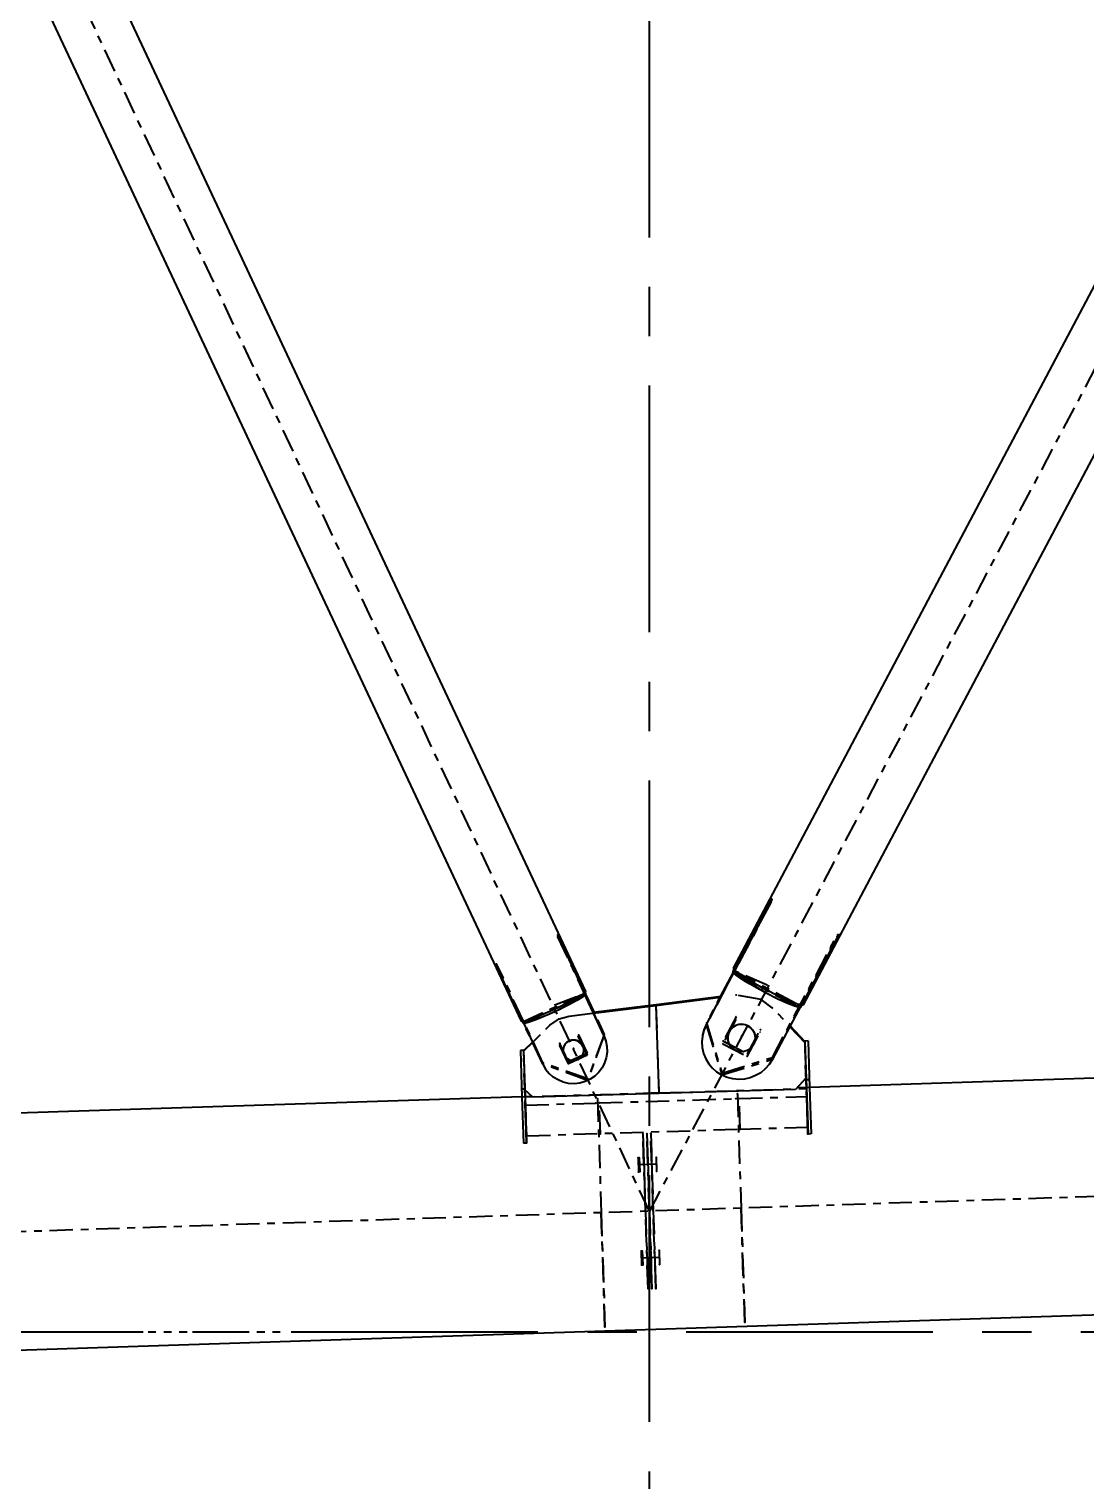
# Model space of a CAD drawing. Header units: millimetres. Extents: x 2368 to 8313, y 7493 to 11698.
# Drawn here: x 5956.8 to 6092.7, y 11052.3 to 11239.1 of the extents above; entities that cross this region are included whole.
import ezdxf

# ---------------------------------------------------------------- set-up
doc = ezdxf.new("R2010")
doc.units = ezdxf.units.MM
for name, pattern in [('CENTER', [50.8, 31.75, -6.35, 6.35, -6.35]), ('XKITLINE00', [0]), ('XKITLINE01', [4, 1, -1, 1, -1]), ('XKITLINE03', [6, 3, -1, 1, -1])]:
    doc.linetypes.add(name, pattern=pattern)
doc.styles.add('ROMANS', font='romans.shx')
doc.dimstyles.new('MD300', dxfattribs={"dimtxt": 2.5, "dimasz": 2.5, "dimexe": 1, "dimexo": 1, "dimgap": 0.5, "dimtad": 1, "dimdec": 1, "dimlfac": 50, "dimrnd": 0.5, "dimdsep": 46, "dimtxsty": 'ROMANS', "dimcen": 1, "dimclrd": 146, "dimclre": 146, "dimclrt": 30, "dimadec": 1, "dimazin": 2, "dimtfac": 1, "dimtdec": 1, "dimtmove": 0, "dimatfit": 1, "dimfxl": 1, "dimtolj": 1, "dimtzin": 0, "dimlwd": -1, "dimlwe": -1, "dimarcsym": 0})

# ---------------------------------------------------------------- blocks, each defined once
blk = doc.blocks.new('*D29')
at = {"color": 146, "transparency": 16777216}
for p, q in [((6169.05, 11249.2), (6169.05, 10991.04)), ((5216.59, 11053.98), (5216.59, 10991.04)), ((5219.09, 10992.04), (6166.55, 10992.04))]:
    blk.add_line(p, q, dxfattribs=at)
for points in [[(5219.09, 10992.45), (5219.09, 10991.62), (5216.59, 10992.04)], [(6166.55, 10992.45), (6166.55, 10991.62), (6169.05, 10992.04)]]:
    blk.add_solid(points, dxfattribs=at)
at = {"layer": 'Defpoints', "color": 0, "transparency": 16777216}
for p in [(6169.05, 11250.2), (5216.59, 11054.98), (6169.05, 10992.04)]:
    blk.add_point(p, dxfattribs=at)
at = {"color": 30, "transparency": 16777216, "insert": (5692.82, 10993.79), "char_height": 2.5, "attachment_point": 5, "style": 'ROMANS'}
blk.add_mtext('\\A1;47623', dxfattribs=at)
blk = doc.blocks.new('*D37')
at = {"color": 146, "transparency": 16777216}
for p, q in [((6544.58, 11276.27), (6544.58, 10979.26)), ((5216.59, 11053.98), (5216.59, 10979.26)), ((5219.09, 10980.26), (6542.08, 10980.26))]:
    blk.add_line(p, q, dxfattribs=at)
for points in [[(5219.09, 10980.68), (5219.09, 10979.85), (5216.59, 10980.26)], [(6542.08, 10980.68), (6542.08, 10979.85), (6544.58, 10980.26)]]:
    blk.add_solid(points, dxfattribs=at)
at = {"layer": 'Defpoints', "color": 0, "transparency": 16777216}
for p in [(6544.58, 11277.27), (5216.59, 11054.98), (6544.58, 10980.26)]:
    blk.add_point(p, dxfattribs=at)
at = {"color": 30, "transparency": 16777216, "insert": (5880.59, 10982.01), "char_height": 2.5, "attachment_point": 5, "style": 'ROMANS'}
blk.add_mtext('\\A1;66400', dxfattribs=at)
blk = doc.blocks.new('*D38')
at = {"color": 146, "transparency": 16777216}
for p, q in [((3888.58, 11276.27), (3888.58, 10968.16)), ((6544.59, 11276.27), (6544.59, 10968.16)), ((6542.09, 10969.16), (3891.08, 10969.16))]:
    blk.add_line(p, q, dxfattribs=at)
for points in [[(3891.08, 10969.58), (3891.08, 10968.75), (3888.58, 10969.16)], [(6542.09, 10969.58), (6542.09, 10968.75), (6544.59, 10969.16)]]:
    blk.add_solid(points, dxfattribs=at)
at = {"layer": 'Defpoints', "color": 0, "transparency": 16777216}
for p in [(3888.58, 11277.27), (6544.59, 11277.27), (3888.58, 10969.16)]:
    blk.add_point(p, dxfattribs=at)
at = {"color": 30, "transparency": 16777216, "insert": (5216.59, 10970.91), "char_height": 2.5, "attachment_point": 5, "style": 'ROMANS'}
blk.add_mtext('\\A1;132800', dxfattribs=at)

msp = doc.modelspace()

# ---------------------------------------------------------------- linework, layer by layer
at = {"color": 6, "linetype": 'CENTER'}
for p, q in [((6036.5882, 10907.5139), (6036.5882, 11495.735)), ((3247.3048, 11071.5205), (7181.1218, 11071.5205))]:
    msp.add_line(p, q, dxfattribs=at)
at = {"color": 8, "linetype": 'XKITLINE03'}
for p, q in [((6036.5882, 11087.0404), (5872.5882, 11436.8368)), ((6036.5882, 11087.0404), (5872.5882, 11436.8368)), ((6200.5882, 11397.261), (6036.5882, 11087.0404)), ((6200.5881, 11397.261), (6036.5882, 11087.0404)), ((6052.2592, 11126.8527), (6043.8881, 11111.0182)), ((6052.2591, 11126.8527), (6043.8881, 11111.0182)), ((6052.2884, 11127.0953), (6043.9174, 11111.2607)), ((6052.2884, 11127.0953), (6043.9174, 11111.2607)), ((6024.7962, 11122.5117), (6030.7658, 11109.7793)), ((6024.7962, 11122.5117), (6030.7658, 11109.7793)), ((6052.3856, 11106.5666), (6060.757, 11122.4013)), ((6052.3857, 11106.5666), (6060.757, 11122.4013)), ((6052.4149, 11106.8092), (6060.7863, 11122.6439)), ((6052.4149, 11106.8092), (6060.7862, 11122.6439)), ((6024.7746, 11122.3325), (6030.7442, 11109.6)), ((6024.7746, 11122.3325), (6030.7441, 11109.6)), ((6022.8788, 11105.961), (6016.9092, 11118.6935)), ((6022.8788, 11105.961), (6016.9093, 11118.6935)), ((6022.9004, 11106.1403), (6016.9309, 11118.8728)), ((6022.9004, 11106.1403), (6016.9309, 11118.8728)), ((6047.3781, 11117.9435), (6047.3132, 11117.8901)), ((6047.3132, 11117.8901), (6047.3583, 11117.779)), ((6047.3782, 11117.9435), (6047.3133, 11117.8901)), ((6047.3133, 11117.8901), (6047.3583, 11117.779)), ((6047.3583, 11117.779), (6055.994, 11113.2553)), ((6047.3583, 11117.779), (6055.9941, 11113.2553)), ((6051.6232, 11115.0785), (6047.5063, 11117.6185)), ((6047.5063, 11117.6185), (6055.8272, 11113.2598)), ((6051.6233, 11115.0785), (6047.5063, 11117.6185)), ((6047.5063, 11117.6185), (6055.8272, 11113.2598)), ((6051.7489, 11116.1204), (6047.545, 11117.9391)), ((6047.545, 11117.9391), (6055.8659, 11113.5804)), ((6051.749, 11116.1204), (6047.545, 11117.9391)), ((6047.545, 11117.9391), (6055.8659, 11113.5804)), ((6028.3487, 11115.0206), (6020.3895, 11111.3382)), ((6028.3487, 11115.0206), (6020.3895, 11111.3382)), ((6028.2596, 11115.0331), (6020.4923, 11111.4396)), ((6028.2596, 11115.0331), (6020.4924, 11111.4396)), ((6024.4181, 11113.5854), (6028.2596, 11115.0331)), ((6024.4181, 11113.5854), (6028.2596, 11115.0331)), ((6028.3338, 11114.8982), (6028.376, 11114.9754)), ((6028.3338, 11114.8982), (6028.376, 11114.9754)), ((6028.376, 11114.9754), (6028.3487, 11115.0206)), ((6028.376, 11114.9754), (6028.3487, 11115.0206)), ((6020.3749, 11111.216), (6028.3338, 11114.8982)), ((6020.3749, 11111.216), (6028.3338, 11114.8982)), ((6028.2311, 11114.7969), (6020.4638, 11111.2033)), ((6028.2311, 11114.7969), (6020.4639, 11111.2033)), ((6024.3054, 11112.6511), (6028.2311, 11114.7969)), ((6024.3054, 11112.6511), (6028.2311, 11114.7969)), ((6026.2791, 11112.1433), (6037.4316, 11113.5306)), ((6026.2791, 11112.1433), (6037.4316, 11113.5306)), ((6037.4316, 11113.5306), (6037.7998, 11102.2417)), ((6037.4316, 11113.5306), (6037.7998, 11102.2417)), ((6050.9824, 11114.2683), (6047.7548, 11114.8481)), ((6050.9824, 11114.2683), (6047.7548, 11114.8481)), ((6052.4001, 11113.199), (6050.9824, 11114.2683)), ((6052.4, 11113.199), (6050.9824, 11114.2683)), ((6056.5934, 11108.7925), (6052.4, 11113.199)), ((6056.5934, 11108.7925), (6052.4001, 11113.199)), ((6055.994, 11113.2553), (6056.0589, 11113.3088)), ((6055.9941, 11113.2553), (6056.0589, 11113.3088)), ((6056.0589, 11113.3088), (6056.0139, 11113.4198)), ((6056.0589, 11113.3088), (6056.0139, 11113.4198)), ((6020.3475, 11111.261), (6020.3749, 11111.216)), ((6020.3475, 11111.261), (6020.3749, 11111.216)), ((6023.7949, 11110.9534), (6024.9914, 11111.7752)), ((6023.7949, 11110.9534), (6024.9914, 11111.7752)), ((6024.9914, 11111.7752), (6026.2791, 11112.1433)), ((6024.9914, 11111.7752), (6026.2791, 11112.1433)), ((6043.9174, 11111.2607), (6045.934, 11104.8124)), ((6043.9174, 11111.2607), (6045.934, 11104.8124)), ((6047.6902, 11111.6967), (6046.0439, 11108.5826)), ((6047.6902, 11111.6967), (6046.0439, 11108.5826)), ((6047.7304, 11112.0299), (6046.0841, 11108.9158)), ((6047.7304, 11112.0299), (6046.0841, 11108.9158)), ((6047.7324, 11112.0468), (6046.0861, 11108.9327)), ((6047.7325, 11112.0468), (6046.0862, 11108.9327)), ((6020.4154, 11107.6717), (6023.7949, 11110.9534)), ((6020.4154, 11107.6717), (6023.7949, 11110.9534)), ((6027.4433, 11109.4725), (6028.5594, 11107.0919)), ((6027.4433, 11109.4725), (6028.5594, 11107.0919)), ((6027.4453, 11109.4894), (6028.5615, 11107.1088)), ((6027.4453, 11109.4894), (6028.5614, 11107.1088)), ((6027.4753, 11109.7383), (6028.5914, 11107.3577)), ((6027.4754, 11109.7383), (6028.5915, 11107.3577)), ((6030.7442, 11109.6), (6028.6463, 11103.867)), ((6030.7441, 11109.6), (6028.6463, 11103.867)), ((6030.7658, 11109.7793), (6028.6679, 11104.0463)), ((6030.7658, 11109.7793), (6028.6679, 11104.0463)), ((6043.8881, 11111.0182), (6045.9048, 11104.5699)), ((6043.8881, 11111.0182), (6045.9047, 11104.5699)), ((6048.4348, 11109.3273), (6048.473, 11109.6437)), ((6048.4349, 11109.3273), (6048.473, 11109.6437)), ((6049.1774, 11106.9411), (6050.8238, 11110.0552)), ((6049.1775, 11106.9411), (6050.8238, 11110.0552)), ((6049.2177, 11107.2744), (6050.864, 11110.3885)), ((6049.2177, 11107.2744), (6050.864, 11110.3885)), ((6049.2197, 11107.2912), (6050.866, 11110.4054)), ((6049.2197, 11107.2912), (6050.866, 11110.4054)), ((6020.5959, 11101.7388), (6020.4029, 11107.6438)), ((6020.5959, 11101.7388), (6020.4029, 11107.6438)), ((6020.6103, 11101.708), (6020.4154, 11107.6717)), ((6020.6103, 11101.708), (6020.4154, 11107.6717)), ((6026.1672, 11105.9852), (6025.051, 11108.3657)), ((6026.1672, 11105.9852), (6025.0511, 11108.3657)), ((6026.1692, 11106.002), (6025.0531, 11108.3826)), ((6026.1692, 11106.002), (6025.0531, 11108.3826)), ((6026.1993, 11106.2509), (6025.0831, 11108.6315)), ((6026.1992, 11106.2509), (6025.0831, 11108.6315)), ((6026.8363, 11107.9862), (6026.8083, 11107.7542)), ((6026.8363, 11107.9862), (6026.8083, 11107.7542)), ((6046.0439, 11108.5826), (6049.1774, 11106.9411)), ((6046.0439, 11108.5826), (6049.1775, 11106.9411)), ((6046.0841, 11108.9158), (6049.2177, 11107.2744)), ((6046.0841, 11108.9158), (6049.2177, 11107.2744)), ((6046.0861, 11108.9327), (6049.2197, 11107.2912)), ((6046.0862, 11108.9327), (6049.2197, 11107.2912)), ((6056.7883, 11102.8288), (6056.5934, 11108.7925)), ((6056.7883, 11102.8288), (6056.5934, 11108.7925)), ((6056.7965, 11102.9219), (6056.6036, 11108.8269)), ((6056.7966, 11102.9219), (6056.6036, 11108.8269)), ((6028.6463, 11103.867), (6022.8788, 11105.961)), ((6028.6463, 11103.867), (6022.8788, 11105.961)), ((6028.6679, 11104.0463), (6022.9004, 11106.1403)), ((6028.6679, 11104.0463), (6022.9004, 11106.1403)), ((6028.5594, 11107.0919), (6026.1672, 11105.9852)), ((6028.5594, 11107.0919), (6026.1672, 11105.9852)), ((6028.5615, 11107.1088), (6026.1692, 11106.002)), ((6028.5614, 11107.1088), (6026.1692, 11106.002)), ((6028.5914, 11107.3577), (6026.1992, 11106.2509)), ((6028.5915, 11107.3577), (6026.1993, 11106.2509)), ((6045.9047, 11104.5699), (6052.3856, 11106.5666)), ((6045.9048, 11104.5699), (6052.3857, 11106.5666)), ((6045.934, 11104.8124), (6052.4149, 11106.8092)), ((6045.934, 11104.8124), (6052.4149, 11106.8092)), ((6020.5139, 11104.248), (6020.7086, 11098.2904)), ((6020.5139, 11104.248), (6020.7086, 11098.2904)), ((6056.7146, 11105.4311), (6056.9092, 11099.4735)), ((6056.7146, 11105.4311), (6056.9093, 11099.4735)), ((6037.7998, 11102.2417), (6020.6103, 11101.708)), ((6037.7998, 11102.2417), (6020.6103, 11101.708)), ((6037.7998, 11102.2417), (6056.7883, 11102.8288)), ((6037.7998, 11102.2417), (6056.7883, 11102.8288)), ((6047.9011, 11102.138), (6048.3819, 11087.4258)), ((6047.9012, 11102.138), (6048.382, 11087.4258)), ((6056.9912, 11096.9642), (6056.7965, 11102.9219)), ((6056.9913, 11096.9642), (6056.7966, 11102.9219)), ((6056.9092, 11099.4735), (6056.7983, 11102.8693)), ((6056.7983, 11102.8693), (6056.9912, 11096.9642)), ((6056.9093, 11099.4735), (6056.7983, 11102.8693)), ((6056.7983, 11102.8693), (6056.9913, 11096.9642)), ((6020.7906, 11095.7812), (6020.5959, 11101.7388)), ((6020.7906, 11095.7812), (6020.5959, 11101.7388)), ((6020.7086, 11098.2904), (6020.5976, 11101.6862)), ((6020.5976, 11101.6862), (6020.7906, 11095.7812)), ((6020.7086, 11098.2904), (6020.5976, 11101.6862)), ((6020.5976, 11101.6862), (6020.7906, 11095.7812)), ((6020.6441, 11100.6743), (6029.712, 11100.9553)), ((6020.6441, 11100.6743), (6029.712, 11100.9553)), ((6020.774, 11096.6986), (6020.6441, 11100.6743)), ((6020.774, 11096.6986), (6020.6441, 11100.6743)), ((6029.9107, 11101.55), (6030.3915, 11086.8379)), ((6029.9108, 11101.55), (6030.3916, 11086.8379)), ((6030.1467, 11100.9687), (6047.6987, 11101.5125)), ((6030.1467, 11100.9687), (6047.6987, 11101.5125)), ((6030.2766, 11096.993), (6030.1467, 11100.9687)), ((6030.2766, 11096.993), (6030.1467, 11100.9687)), ((6048.1334, 11101.526), (6056.822, 11101.7951)), ((6048.1334, 11101.526), (6056.8221, 11101.7951)), ((6048.2633, 11097.5502), (6048.1334, 11101.526)), ((6048.2633, 11097.5502), (6048.1334, 11101.526)), ((6029.8419, 11096.9795), (6020.774, 11096.6986)), ((6029.8419, 11096.9795), (6020.774, 11096.6986)), ((6047.8286, 11097.5367), (6030.2766, 11096.993)), ((6047.8286, 11097.5367), (6030.2766, 11096.993)), ((6036.0884, 11087.0234), (6035.7618, 11097.0182)), ((6035.7618, 11097.018), (6035.8414, 11094.5826)), ((6036.2616, 11097.0346), (6036.2616, 11097.0345)), ((6036.2616, 11097.0343), (6036.3411, 11094.5989)), ((6036.2616, 11097.0342), (6036.2616, 11097.034)), ((6036.5882, 11087.0395), (6036.2616, 11097.034)), ((6037.0879, 11087.0561), (6036.7613, 11097.0509)), ((6036.7613, 11097.0506), (6036.8409, 11094.6152)), ((6056.952, 11097.8194), (6048.2633, 11097.5502)), ((6056.952, 11097.8194), (6048.2633, 11097.5502)), ((6035.8414, 11094.5826), (6035.8781, 11093.4601)), ((6036.3411, 11094.5989), (6036.3778, 11093.4764)), ((6036.8409, 11094.6152), (6036.8776, 11093.4928)), ((6035.1228, 11093.9154), (6035.1228, 11093.9155)), ((6035.1228, 11093.9155), (6035.1829, 11092.0765)), ((6035.2827, 11093.9206), (6035.2827, 11093.9207)), ((6035.2827, 11093.9207), (6035.3428, 11092.0817)), ((6037.3917, 11093.0691), (6035.3927, 11093.0038)), ((6035.8781, 11093.4601), (6035.9183, 11092.2307)), ((6036.3778, 11093.4764), (6036.418, 11092.2471)), ((6036.8776, 11093.4928), (6036.9177, 11092.2634)), ((6037.4416, 11093.9912), (6037.4416, 11093.9913)), ((6037.4416, 11093.9913), (6037.5017, 11092.1522)), ((6035.1829, 11092.0765), (6035.1829, 11092.0764)), ((6035.3428, 11092.0817), (6035.3428, 11092.0816)), ((6035.9183, 11092.2307), (6036.0884, 11087.0241)), ((6036.418, 11092.2471), (6036.5882, 11087.0404)), ((6036.9177, 11092.2634), (6037.0879, 11087.0568)), ((6037.5017, 11092.1522), (6037.5017, 11092.1522)), ((6094.3574, 11088.9283), (5760.5356, 11078.019)), ((6094.3574, 11088.9283), (5760.5356, 11078.019)), ((6036.0884, 11087.0241), (6036.2586, 11081.8174)), ((6036.4151, 11077.0289), (6036.0884, 11087.0234)), ((6036.5882, 11087.0404), (6036.7583, 11081.8338)), ((6036.9148, 11077.0447), (6036.5882, 11087.0395)), ((6037.0879, 11087.0568), (6037.258, 11081.8501)), ((6037.4145, 11077.0616), (6037.0879, 11087.0561)), ((6048.8628, 11072.7137), (6048.3819, 11087.4258)), ((6048.3819, 11087.4258), (6048.8627, 11072.7137)), ((6048.8627, 11072.7137), (6048.3819, 11087.4258)), ((6048.382, 11087.4258), (6048.8628, 11072.7137)), ((6030.3915, 11086.8379), (6030.8723, 11072.1257)), ((6030.8723, 11072.1257), (6030.3915, 11086.8379)), ((6030.3916, 11086.8379), (6030.8724, 11072.1257)), ((6030.8724, 11072.1257), (6030.3916, 11086.8379)), ((6035.5148, 11081.9218), (6035.5148, 11081.9219)), ((6035.5148, 11081.9219), (6035.5749, 11080.0829)), ((6035.6747, 11081.927), (6035.6747, 11081.9271)), ((6035.6747, 11081.9271), (6035.7348, 11080.0881)), ((6036.2586, 11081.8174), (6036.2988, 11080.5881)), ((6036.7583, 11081.8338), (6036.7985, 11080.6044)), ((6037.258, 11081.8501), (6037.2982, 11080.6208)), ((6037.8335, 11081.9976), (6037.8335, 11081.9977)), ((6037.8335, 11081.9977), (6037.8936, 11080.1587)), ((6035.5749, 11080.0829), (6035.5749, 11080.0828)), ((6035.7348, 11080.0881), (6035.7348, 11080.088)), ((6037.7836, 11081.0755), (6035.7847, 11081.0102)), ((6036.2988, 11080.5881), (6036.3354, 11079.4656)), ((6036.3354, 11079.4656), (6036.4151, 11077.0287)), ((6036.7985, 11080.6044), (6036.8352, 11079.482)), ((6036.8352, 11079.482), (6036.9148, 11077.045)), ((6037.2982, 11080.6208), (6037.3349, 11079.4983)), ((6037.3349, 11079.4983), (6037.4145, 11077.0613)), ((6037.8936, 11080.1587), (6037.8936, 11080.1586)), ((6036.4151, 11077.0287), (6036.4151, 11077.0289)), ((6036.9148, 11077.045), (6036.9148, 11077.0447)), ((6036.9148, 11077.0447), (6036.9148, 11077.0448)), ((6036.9149, 11077.0451), (6036.9149, 11077.0453)), ((6037.4145, 11077.0613), (6037.4145, 11077.0616))]:
    msp.add_line(p, q, dxfattribs=at)
at = {"color": 8, "linetype": 'XKITLINE00'}
for p, q in [((5881.3526, 11407.3948), (6020.0938, 11111.4729)), ((6190.6538, 11367.6076), (6056.3689, 11113.5958)), ((5963.1371, 11254.4532), (6028.376, 11115.3047)), ((6110.2074, 11237.1592), (6047.3754, 11118.3069)), ((6052.0704, 11126.9931), (6047.4198, 11118.1961)), ((6052.2161, 11126.8338), (6047.5655, 11118.0368)), ((6052.1092, 11127.0642), (6052.0704, 11126.9931)), ((6052.2484, 11126.8998), (6052.0719, 11126.9923)), ((6052.1167, 11127.0771), (6052.1092, 11127.0642)), ((6052.28, 11126.9747), (6052.1097, 11127.0639)), ((6052.1503, 11127.1275), (6052.1167, 11127.0771)), ((6052.1917, 11127.1797), (6052.1503, 11127.1275)), ((6052.2306, 11127.2185), (6052.1917, 11127.1797)), ((6052.2526, 11126.9082), (6052.2161, 11126.8338)), ((6052.2652, 11127.2421), (6052.2306, 11127.2185)), ((6052.2835, 11126.983), (6052.2526, 11126.9082)), ((6052.2935, 11127.2492), (6052.2652, 11127.2421)), ((6052.3073, 11127.0542), (6052.2835, 11126.983)), ((6052.3143, 11127.2395), (6052.2935, 11127.2492)), ((6052.3228, 11127.1185), (6052.3073, 11127.0542)), ((6052.3143, 11127.2395), (6052.3264, 11127.2135)), ((6052.3293, 11127.1725), (6052.3228, 11127.1185)), ((6052.3264, 11127.2135), (6052.3293, 11127.1725)), ((6024.7783, 11122.6134), (6024.7731, 11122.5749)), ((6024.7731, 11122.5749), (6024.7769, 11122.524)), ((6024.7769, 11122.524), (6024.7896, 11122.4642)), ((6024.7923, 11122.6369), (6024.7783, 11122.6134)), ((6024.7896, 11122.4642), (6024.8102, 11122.3997)), ((6024.8098, 11122.6425), (6024.7923, 11122.6369)), ((6024.9101, 11122.4978), (6024.7958, 11122.4449)), ((6024.8102, 11122.3997), (6024.8374, 11122.3346)), ((6024.8292, 11122.6277), (6024.8118, 11122.6428)), ((6024.9405, 11122.4361), (6024.8186, 11122.3797)), ((6024.8292, 11122.6277), (6024.8525, 11122.597)), ((6024.8525, 11122.597), (6024.8801, 11122.5527)), ((6024.8801, 11122.5527), (6024.9101, 11122.4978)), ((6024.9101, 11122.4978), (6024.9405, 11122.4361)), ((6024.9405, 11122.4361), (6028.3227, 11115.2222)), ((6060.831, 11122.4146), (6060.7906, 11122.3422)), ((6060.9547, 11122.3392), (6060.8265, 11122.4064)), ((6060.8735, 11122.4832), (6060.831, 11122.4146)), ((6060.9927, 11122.4108), (6060.8689, 11122.4756)), ((6060.9161, 11122.5447), (6060.8735, 11122.4832)), ((6060.9565, 11122.5959), (6060.9161, 11122.5447)), ((6060.9927, 11122.4108), (6060.9552, 11122.339)), ((6060.9928, 11122.6342), (6060.9565, 11122.5959)), ((6060.9995, 11122.424), (6060.9927, 11122.4108)), ((6061.0232, 11122.6578), (6060.9928, 11122.6342)), ((6061.0237, 11122.4793), (6060.9995, 11122.424)), ((6061.046, 11122.6655), (6061.0232, 11122.6578)), ((6061.0464, 11122.5413), (6061.0237, 11122.4793)), ((6061.0603, 11122.6569), (6061.046, 11122.6655)), ((6061.0605, 11122.5932), (6061.0464, 11122.5413)), ((6061.0603, 11122.6569), (6061.0652, 11122.6324)), ((6061.0652, 11122.6324), (6061.0605, 11122.5932)), ((6024.8374, 11122.3346), (6028.2196, 11115.1208)), ((6060.7906, 11122.3422), (6056.14, 11113.5452)), ((6060.9552, 11122.339), (6056.3046, 11113.542)), ((6016.6533, 11118.8683), (6016.6604, 11118.8484)), ((6016.6633, 11118.876), (6016.6535, 11118.8689)), ((6016.6604, 11118.8484), (6016.6748, 11118.8136)), ((6016.6833, 11118.8682), (6016.6633, 11118.876)), ((6016.6748, 11118.8136), (6016.6956, 11118.7661)), ((6016.7097, 11118.8443), (6016.6833, 11118.8682)), ((6016.6956, 11118.7661), (6016.7213, 11118.7092)), ((6016.7097, 11118.8443), (6016.7407, 11118.806)), ((6016.7843, 11118.7384), (6016.7213, 11118.7092)), ((6016.7213, 11118.7092), (6016.7503, 11118.6468)), ((6016.7407, 11118.806), (6016.7742, 11118.7559)), ((6016.8176, 11118.678), (6016.7503, 11118.6468)), ((6016.7742, 11118.7559), (6016.8079, 11118.6974)), ((6016.8079, 11118.6974), (6016.8396, 11118.6344)), ((6016.7503, 11118.6468), (6020.1324, 11111.433)), ((6016.8396, 11118.6344), (6020.2218, 11111.4205)), ((6043.8837, 11110.9812), (6047.598, 11118.0071)), ((6047.5771, 11118.0247), (6043.8926, 11111.0551)), ((6047.3531, 11117.7881), (6045.6985, 11114.6583)), ((6047.374, 11117.7708), (6045.7308, 11114.6625)), ((6047.4631, 11118.1735), (6047.3133, 11117.8901)), ((6047.3133, 11117.8901), (6047.3221, 11117.8416)), ((6047.49, 11118.1593), (6047.3221, 11117.8416)), ((6047.3221, 11117.8416), (6047.3583, 11117.779)), ((6047.5443, 11118.1309), (6047.3583, 11117.779)), ((6047.4273, 11117.7429), (6047.3583, 11117.779)), ((6047.3754, 11118.3069), (6047.4198, 11118.1961)), ((6047.5999, 11118.1018), (6047.4198, 11118.1961)), ((6047.6767, 11117.9409), (6047.5063, 11117.6185)), ((6047.7416, 11117.4194), (6047.5063, 11117.6185)), ((6047.5999, 11118.1018), (6047.5443, 11118.1309)), ((6047.5655, 11118.0368), (6047.5755, 11118.026)), ((6047.8361, 11117.8069), (6047.5755, 11118.026)), ((6047.9155, 11117.7485), (6047.7416, 11117.4194)), ((6048.0631, 11117.1805), (6047.7416, 11117.4194)), ((6048.1962, 11117.5421), (6047.8361, 11117.8069)), ((6048.4638, 11116.9071), (6048.0631, 11117.1805)), ((6048.6467, 11117.2381), (6048.1962, 11117.5421)), ((6048.935, 11116.605), (6048.4638, 11116.9071)), ((6049.1767, 11116.9025), (6048.6467, 11117.2381)), ((6049.7731, 11116.5434), (6049.1767, 11116.9025)), ((6028.1064, 11115.0243), (6027.7921, 11114.807)), ((6028.2196, 11115.1208), (6028.1064, 11115.0243)), ((6028.1194, 11115.0353), (6028.2311, 11114.7969)), ((6028.1629, 11115.0724), (6030.741, 11109.5736)), ((6028.1851, 11115.0914), (6030.7473, 11109.6263)), ((6028.3227, 11115.2222), (6028.1989, 11115.165)), ((6028.207, 11115.1687), (6028.1989, 11115.165)), ((6028.207, 11115.1687), (6028.3338, 11114.8982)), ((6028.2478, 11115.1876), (6028.3636, 11114.9408)), ((6028.2776, 11115.2014), (6028.371, 11115.0021)), ((6028.376, 11115.3047), (6028.3227, 11115.2222)), ((6028.3636, 11114.9408), (6028.3338, 11114.8982)), ((6028.3623, 11114.9389), (6029.4629, 11112.5913)), ((6028.376, 11114.9754), (6028.3636, 11114.9408)), ((6028.371, 11115.0021), (6028.376, 11114.9754)), ((6049.4663, 11116.281), (6048.935, 11116.605)), ((6050.0462, 11115.942), (6049.4663, 11116.281)), ((6050.4211, 11116.1697), (6049.7731, 11116.5434)), ((6050.662, 11115.5956), (6050.0462, 11115.942)), ((6051.1048, 11115.7907), (6050.4211, 11116.1697)), ((6051.3001, 11115.2492), (6050.662, 11115.5956)), ((6051.8075, 11115.4156), (6051.1048, 11115.7907)), ((6051.9467, 11114.9105), (6051.3001, 11115.2492)), ((6052.5117, 11115.0537), (6051.8075, 11115.4156)), ((6053.2002, 11114.7139), (6052.5117, 11115.0537)), ((6024.8968, 11113.2468), (6024.1768, 11112.9068)), ((6025.5966, 11113.5912), (6024.8968, 11113.2468)), ((6025.6046, 11113.2758), (6024.9631, 11112.9613)), ((6026.2551, 11113.9293), (6025.5966, 11113.5912)), ((6026.2126, 11113.586), (6025.6046, 11113.2758)), ((6026.7707, 11113.8836), (6026.2126, 11113.586)), ((6026.8522, 11114.2511), (6026.2551, 11113.9293)), ((6027.2638, 11114.1606), (6026.7707, 11113.8836)), ((6027.3698, 11114.5466), (6026.8522, 11114.2511)), ((6027.6786, 11114.4094), (6027.2638, 11114.1606)), ((6027.7921, 11114.807), (6027.3698, 11114.5466)), ((6028.004, 11114.6235), (6027.6786, 11114.4094)), ((6027.8871, 11114.8727), (6028.004, 11114.6235)), ((6028.2311, 11114.7969), (6028.004, 11114.6235)), ((6028.3338, 11114.8982), (6028.2871, 11114.8765)), ((6028.3437, 11114.9123), (6029.4335, 11112.5877)), ((6037.438, 11113.5833), (6029.3631, 11112.5789)), ((6037.4252, 11113.4779), (6029.4091, 11112.4807)), ((6045.7222, 11114.516), (6037.4227, 11113.4568)), ((6037.4405, 11113.6044), (6037.4227, 11113.4568)), ((6037.4227, 11113.4568), (6037.7909, 11102.1679)), ((6037.438, 11113.5833), (6037.4252, 11113.4779)), ((6045.8046, 11114.6719), (6037.4405, 11113.6044)), ((6052.5876, 11114.5869), (6051.9467, 11114.9105)), ((6056.0944, 11113.5534), (6052.3812, 11106.5297)), ((6053.2088, 11114.2854), (6052.5876, 11114.5869)), ((6053.856, 11114.4046), (6053.2002, 11114.7139)), ((6053.7967, 11114.0126), (6053.2088, 11114.2854)), ((6054.3384, 11113.7746), (6053.7967, 11114.0126)), ((6054.463, 11114.1333), (6053.856, 11114.4046)), ((6054.8221, 11113.5764), (6054.3384, 11113.7746)), ((6055.0061, 11113.9069), (6054.463, 11114.1333)), ((6055.2373, 11113.4225), (6054.8221, 11113.5764)), ((6055.4721, 11113.7307), (6055.0061, 11113.9069)), ((6055.5748, 11113.3162), (6055.2373, 11113.4225)), ((6055.8494, 11113.6093), (6055.4721, 11113.7307)), ((6055.7471, 11113.6422), (6055.5748, 11113.3162)), ((6055.8272, 11113.2598), (6055.5748, 11113.3162)), ((6055.9945, 11113.5762), (6055.8272, 11113.2598)), ((6056.1288, 11113.5455), (6055.8494, 11113.6093)), ((6055.9941, 11113.2553), (6055.9492, 11113.2788)), ((6056.1801, 11113.6072), (6055.9941, 11113.2553)), ((6056.0402, 11113.2748), (6055.9941, 11113.2553)), ((6056.2082, 11113.5925), (6056.0402, 11113.2748)), ((6056.14, 11113.5452), (6056.1288, 11113.5455)), ((6056.3046, 11113.542), (6056.1744, 11113.6102)), ((6056.1801, 11113.6072), (6056.1744, 11113.6102)), ((6056.3689, 11113.5958), (6056.3046, 11113.542)), ((6020.0938, 11111.4729), (6020.1324, 11111.433)), ((6020.201, 11111.4647), (6020.1324, 11111.433)), ((6020.3237, 11111.4236), (6020.2218, 11111.4205)), ((6020.2647, 11111.4218), (6020.3526, 11111.2344)), ((6020.2782, 11111.4222), (6020.3749, 11111.216)), ((6020.3025, 11111.4229), (6022.8756, 11105.9347)), ((6020.6196, 11111.4886), (6020.3237, 11111.4236)), ((6020.3749, 11111.216), (6020.3526, 11111.2344)), ((6020.3572, 11111.4309), (6020.4639, 11111.2033)), ((6020.3951, 11111.2253), (6020.3749, 11111.216)), ((6020.6736, 11111.232), (6020.4639, 11111.2033)), ((6020.5595, 11111.4754), (6020.6736, 11111.232)), ((6021.0253, 11111.6113), (6020.6196, 11111.4886)), ((6020.9827, 11111.3116), (6020.6736, 11111.232)), ((6021.383, 11111.4398), (6020.9827, 11111.3116)), ((6021.5285, 11111.7881), (6021.0253, 11111.6113)), ((6021.8636, 11111.6134), (6021.383, 11111.4398)), ((6022.114, 11112.0134), (6021.5285, 11111.7881)), ((6022.4116, 11111.8275), (6021.8636, 11111.6134)), ((6022.7639, 11112.2806), (6022.114, 11112.0134)), ((6023.0122, 11112.0764), (6022.4116, 11111.8275)), ((6023.4586, 11112.5815), (6022.7639, 11112.2806)), ((6023.6492, 11112.3534), (6023.0122, 11112.0764)), ((6024.1768, 11112.9068), (6023.4586, 11112.5815)), ((6024.3054, 11112.6511), (6023.6492, 11112.3534)), ((6024.9631, 11112.9613), (6024.3054, 11112.6511)), ((6030.7473, 11109.6263), (6030.741, 11109.5736)), ((6030.741, 11109.5736), (6030.9893, 11108.9047)), ((6030.7473, 11109.6263), (6030.9957, 11108.9574)), ((6043.4018, 11109.5675), (6043.3333, 11108.8217)), ((6043.5868, 11110.2933), (6043.4018, 11109.5675)), ((6043.4107, 11109.6413), (6043.4018, 11109.5675)), ((6043.5957, 11110.3671), (6043.4107, 11109.6413)), ((6043.8837, 11110.9812), (6043.5868, 11110.2933)), ((6043.5957, 11110.3671), (6043.5868, 11110.2933)), ((6043.8926, 11111.0551), (6043.5957, 11110.3671)), ((6043.8926, 11111.0551), (6043.8837, 11110.9812)), ((6046.7222, 11109.7641), (6046.6641, 11109.3743)), ((6046.6641, 11109.3743), (6046.6946, 11108.9813)), ((6046.866, 11110.1312), (6046.7222, 11109.7641)), ((6046.8681, 11110.1481), (6046.7242, 11109.781)), ((6047.0885, 11110.4571), (6046.866, 11110.1312)), ((6046.8681, 11110.1481), (6046.866, 11110.1312)), ((6047.0905, 11110.474), (6046.8681, 11110.1481)), ((6047.3784, 11110.7255), (6047.0885, 11110.4571)), ((6047.3804, 11110.7424), (6047.0905, 11110.474)), ((6047.7211, 11110.923), (6047.3784, 11110.7255)), ((6047.7231, 11110.9398), (6047.3804, 11110.7424)), ((6048.0995, 11111.0395), (6047.7211, 11110.923)), ((6048.1016, 11111.0564), (6047.7231, 11110.9398)), ((6048.4947, 11111.0694), (6048.0995, 11111.0395)), ((6048.4967, 11111.0863), (6048.1016, 11111.0564)), ((6048.8867, 11111.0111), (6048.4947, 11111.0694)), ((6048.8887, 11111.028), (6048.4967, 11111.0863)), ((6049.256, 11110.8675), (6048.8867, 11111.0111)), ((6049.258, 11110.8844), (6048.8887, 11111.028)), ((6049.258, 11110.8844), (6049.256, 11110.8675)), ((6049.584, 11110.6459), (6049.256, 11110.8675)), ((6049.586, 11110.6627), (6049.258, 11110.8844)), ((6049.584, 11110.6459), (6049.8543, 11110.3572)), ((6049.586, 11110.6627), (6049.8563, 11110.3741)), ((6049.8543, 11110.3572), (6050.0533, 11110.0161)), ((6049.8563, 11110.3741), (6050.0553, 11110.033)), ((6050.0533, 11110.0161), (6050.171, 11109.6396)), ((6050.0553, 11110.033), (6050.1731, 11109.6565)), ((6050.171, 11109.6396), (6050.2016, 11109.2466)), ((6050.1731, 11109.6565), (6050.2036, 11109.2635)), ((6054.6263, 11110.7764), (6056.5845, 11108.7187)), ((6054.6828, 11110.8834), (6056.6023, 11108.8663)), ((6020.3997, 11107.7422), (6019.9999, 11107.7292)), ((6019.9999, 11107.7292), (6020.0012, 11107.6909)), ((6020.0012, 11107.6909), (6020.1961, 11101.7257)), ((6020.3997, 11107.7422), (6020.401, 11107.704)), ((6020.401, 11107.704), (6020.5959, 11101.7388)), ((6021.5614, 11108.7379), (6020.4091, 11107.6189)), ((6020.4218, 11107.7244), (6020.4091, 11107.6189)), ((6020.4091, 11107.6189), (6020.5715, 11102.6492)), ((6021.5314, 11108.8018), (6020.4218, 11107.7244)), ((6025.5638, 11108.1708), (6025.4893, 11107.8363)), ((6025.4893, 11107.8363), (6025.5044, 11107.4939)), ((6025.5044, 11107.4939), (6025.6081, 11107.167)), ((6025.7229, 11108.4745), (6025.5638, 11108.1708)), ((6025.7249, 11108.4914), (6025.5659, 11108.1876)), ((6025.7249, 11108.4914), (6025.5659, 11108.1876)), ((6025.7269, 11108.5083), (6025.5679, 11108.2045)), ((6025.9556, 11108.7269), (6025.7229, 11108.4745)), ((6025.9576, 11108.7438), (6025.7249, 11108.4914)), ((6025.9576, 11108.7438), (6025.7249, 11108.4914)), ((6025.9597, 11108.7607), (6025.7269, 11108.5083)), ((6026.2462, 11108.9107), (6025.9556, 11108.7269)), ((6026.2482, 11108.9276), (6025.9576, 11108.7438)), ((6026.2482, 11108.9276), (6025.9576, 11108.7438)), ((6026.2502, 11108.9444), (6025.9597, 11108.7607)), ((6026.5748, 11109.0134), (6026.2462, 11108.9107)), ((6026.2482, 11108.9276), (6026.2462, 11108.9107)), ((6026.5768, 11109.0302), (6026.2482, 11108.9276)), ((6026.5768, 11109.0302), (6026.2482, 11108.9276)), ((6026.2502, 11108.9444), (6026.2482, 11108.9276)), ((6026.5788, 11109.0471), (6026.2502, 11108.9444)), ((6026.919, 11109.0279), (6026.5748, 11109.0134)), ((6026.921, 11109.0448), (6026.5768, 11109.0302)), ((6026.921, 11109.0448), (6026.5768, 11109.0302)), ((6026.9231, 11109.0617), (6026.5788, 11109.0471)), ((6027.2554, 11108.9534), (6026.919, 11109.0279)), ((6027.2574, 11108.9702), (6026.921, 11109.0448)), ((6027.2574, 11108.9702), (6026.921, 11109.0448)), ((6027.2595, 11108.9871), (6026.9231, 11109.0617)), ((6027.5611, 11108.7948), (6027.2554, 11108.9534)), ((6027.5631, 11108.8117), (6027.2574, 11108.9702)), ((6027.5631, 11108.8117), (6027.2574, 11108.9702)), ((6027.5651, 11108.8285), (6027.2595, 11108.9871)), ((6027.8151, 11108.563), (6027.5611, 11108.7948)), ((6027.8172, 11108.5799), (6027.5631, 11108.8117)), ((6027.8172, 11108.5799), (6027.5631, 11108.8117)), ((6027.8192, 11108.5968), (6027.5651, 11108.8285)), ((6027.8151, 11108.563), (6028.0003, 11108.2738)), ((6027.8172, 11108.5799), (6028.0024, 11108.2907)), ((6027.8172, 11108.5799), (6028.0024, 11108.2907)), ((6027.8192, 11108.5968), (6028.0044, 11108.3075)), ((6028.0024, 11108.2907), (6028.0003, 11108.2738)), ((6028.0003, 11108.2738), (6028.104, 11107.9469)), ((6028.0044, 11108.3075), (6028.0024, 11108.2907)), ((6028.0024, 11108.2907), (6028.1061, 11107.9637)), ((6028.0024, 11108.2907), (6028.1061, 11107.9637)), ((6028.0044, 11108.3075), (6028.1081, 11107.9806)), ((6028.1191, 11107.6045), (6028.0446, 11107.27)), ((6028.104, 11107.9469), (6028.1191, 11107.6045)), ((6028.1061, 11107.9637), (6028.1212, 11107.6214)), ((6028.1061, 11107.9637), (6028.1212, 11107.6214)), ((6028.1081, 11107.9806), (6028.1232, 11107.6383)), ((6030.9957, 11108.9574), (6030.9893, 11108.9047)), ((6030.9893, 11108.9047), (6031.1237, 11108.2043)), ((6030.9957, 11108.9574), (6031.13, 11108.257)), ((6031.1403, 11107.4917), (6031.0387, 11106.7862)), ((6031.1237, 11108.2043), (6031.1403, 11107.4917)), ((6031.13, 11108.257), (6031.1466, 11107.5444)), ((6031.1466, 11107.5444), (6031.1403, 11107.4917)), ((6043.3333, 11108.8217), (6043.383, 11108.0743)), ((6043.383, 11108.0743), (6043.5496, 11107.3436)), ((6046.6946, 11108.9813), (6046.8124, 11108.6048)), ((6046.8124, 11108.6048), (6047.0114, 11108.2637)), ((6047.0114, 11108.2637), (6047.2817, 11107.9751)), ((6047.6097, 11107.7534), (6047.2817, 11107.9751)), ((6047.979, 11107.6098), (6047.6097, 11107.7534)), ((6048.371, 11107.5515), (6047.979, 11107.6098)), ((6048.7661, 11107.5814), (6048.371, 11107.5515)), ((6049.1446, 11107.698), (6048.7661, 11107.5814)), ((6049.4873, 11107.8954), (6049.1446, 11107.698)), ((6049.7772, 11108.1638), (6049.4873, 11107.8954)), ((6049.9996, 11108.4897), (6049.7772, 11108.1638)), ((6050.1435, 11108.8568), (6049.9996, 11108.4897)), ((6050.2016, 11109.2466), (6050.1435, 11108.8568)), ((6056.6023, 11108.8663), (6056.5845, 11108.7187)), ((6056.5845, 11108.7187), (6056.7339, 11104.1465)), ((6057.0002, 11108.9383), (6056.6004, 11108.9253)), ((6056.6004, 11108.9253), (6056.6016, 11108.887)), ((6056.6016, 11108.887), (6056.7966, 11102.9219)), ((6057.0002, 11108.9383), (6057.0014, 11108.9001)), ((6057.0014, 11108.9001), (6057.1964, 11102.9349)), ((6022.8756, 11105.9347), (6023.2313, 11105.3154)), ((6025.6081, 11107.167), (6025.7933, 11106.8778)), ((6026.0474, 11106.646), (6025.7933, 11106.8778)), ((6026.3531, 11106.4874), (6026.0474, 11106.646)), ((6026.6895, 11106.4129), (6026.3531, 11106.4874)), ((6027.0337, 11106.4274), (6026.6895, 11106.4129)), ((6027.3623, 11106.5301), (6027.0337, 11106.4274)), ((6027.6528, 11106.7139), (6027.3623, 11106.5301)), ((6027.8856, 11106.9663), (6027.6528, 11106.7139)), ((6028.0446, 11107.27), (6027.8856, 11106.9663)), ((6030.8218, 11106.1072), (6030.4953, 11105.473)), ((6031.0387, 11106.7862), (6030.8218, 11106.1072)), ((6043.5496, 11107.3436), (6043.8291, 11106.6478)), ((6043.8291, 11106.6478), (6044.2145, 11106.0038)), ((6044.2145, 11106.0038), (6044.6964, 11105.4275)), ((6051.9797, 11105.8966), (6051.4834, 11105.3339)), ((6052.3812, 11106.5297), (6051.9797, 11105.8966)), ((6023.2313, 11105.3154), (6023.6845, 11104.7625)), ((6024.2229, 11104.2913), (6023.6845, 11104.7625)), ((6024.8318, 11103.9146), (6024.2229, 11104.2913)), ((6025.4947, 11103.6426), (6024.8318, 11103.9146)), ((6028.9616, 11104.0042), (6028.3121, 11103.7037)), ((6029.5524, 11104.407), (6028.9616, 11104.0042)), ((6030.0683, 11104.9011), (6029.5524, 11104.407)), ((6030.4953, 11105.473), (6030.0683, 11104.9011)), ((6045.2629, 11104.9332), (6044.6964, 11105.4275)), ((6045.9001, 11104.5331), (6045.2629, 11104.9332)), ((6046.5923, 11104.2369), (6045.9001, 11104.5331)), ((6047.3223, 11104.0519), (6046.5923, 11104.2369)), ((6048.0723, 11103.9828), (6047.3223, 11104.0519)), ((6048.8238, 11104.0312), (6048.0723, 11103.9828)), ((6049.5583, 11104.1959), (6048.8238, 11104.0312)), ((6050.2576, 11104.4729), (6049.5583, 11104.1959)), ((6050.9047, 11104.8554), (6050.2576, 11104.4729)), ((6051.4834, 11105.3339), (6050.9047, 11104.8554)), ((6056.7339, 11104.1465), (6055.3802, 11102.7118)), ((6056.7517, 11104.2942), (6056.7339, 11104.1465)), ((6057.1639, 11103.9283), (6056.7641, 11103.9152)), ((6093.8596, 11104.1602), (6057.1955, 11102.962)), ((6020.5634, 11102.7322), (6020.1637, 11102.7191)), ((6021.6034, 11101.6863), (6020.5715, 11102.6492)), ((6037.7902, 11102.1889), (6021.6034, 11101.6863)), ((6026.1934, 11103.4827), (6025.4947, 11103.6426)), ((6026.9088, 11103.4394), (6026.1934, 11103.4827)), ((6027.6216, 11103.5137), (6026.9088, 11103.4394)), ((6028.3121, 11103.7037), (6027.6216, 11103.5137)), ((6055.3802, 11102.7118), (6037.7909, 11102.1679)), ((6056.7957, 11102.9489), (6055.5661, 11102.9087)), ((6057.1964, 11102.9349), (6056.7966, 11102.9219)), ((6056.7966, 11102.9219), (6056.9913, 11096.9642)), ((6057.1964, 11102.9349), (6057.3911, 11096.9773)), ((6020.1952, 11101.7528), (5760.0379, 11093.2509)), ((6020.5959, 11101.7388), (6020.1961, 11101.7257)), ((6020.1961, 11101.7257), (6020.3908, 11095.7681)), ((6021.4869, 11101.795), (6020.595, 11101.7659)), ((6020.5959, 11101.7388), (6020.7906, 11095.7812)), ((6057.3911, 11096.9773), (6056.9913, 11096.9642)), ((6020.7906, 11095.7812), (6020.3908, 11095.7681)), ((6094.8552, 11073.6964), (5761.0334, 11062.7871))]:
    msp.add_line(p, q, dxfattribs=at)
at = {"color": 1, "linetype": 'XKITLINE01'}
for p, q in [((5951.3599, 11071.5205), (5968.9888, 11071.5205)), ((5970.1071, 11071.5205), (5989.5532, 11071.5205)), ((5997.7141, 11071.5205), (6019.9119, 11071.5205)), ((6043.0522, 11071.5205), (6069.8698, 11071.5205))]:
    msp.add_line(p, q, dxfattribs=at)
at = {"color": 8, "linetype": 'XKITLINE00'}
for centre in [(6052.2591, 11126.8527), (6052.2592, 11126.8527), (6052.2884, 11127.0953), (6052.2884, 11127.0953), (6024.7962, 11122.5117), (6024.7962, 11122.5117), (6060.757, 11122.4013), (6060.757, 11122.4013), (6060.7862, 11122.6439), (6060.7863, 11122.6439), (6024.7746, 11122.3325), (6024.7746, 11122.3325), (6016.9092, 11118.6935), (6016.9093, 11118.6935), (6016.9309, 11118.8728), (6016.9309, 11118.8728), (6047.3132, 11117.8901), (6047.3132, 11117.8901), (6047.3133, 11117.8901), (6047.3133, 11117.8901), (6047.3583, 11117.779), (6047.3583, 11117.779), (6047.3583, 11117.779), (6047.3583, 11117.779), (6047.3781, 11117.9435), (6047.3782, 11117.9435), (6047.5063, 11117.6185), (6047.5063, 11117.6185), (6047.5063, 11117.6185), (6047.5063, 11117.6185), (6047.545, 11117.9391), (6047.545, 11117.9391), (6047.545, 11117.9391), (6047.545, 11117.9391), (6028.2596, 11115.0331), (6028.2596, 11115.0331), (6028.2596, 11115.0331), (6028.2596, 11115.0331), (6028.3487, 11115.0206), (6028.3487, 11115.0206), (6028.3487, 11115.0206), (6028.3487, 11115.0206), (6028.376, 11114.9754), (6028.376, 11114.9754), (6028.376, 11114.9754), (6028.376, 11114.9754), (6051.6232, 11115.0785), (6051.6233, 11115.0785), (6051.7489, 11116.1204), (6051.749, 11116.1204), (6024.4181, 11113.5854), (6024.4181, 11113.5854), (6028.2311, 11114.7969), (6028.2311, 11114.7969), (6028.2311, 11114.7969), (6028.2311, 11114.7969), (6028.3338, 11114.8982), (6028.3338, 11114.8982), (6028.3338, 11114.8982), (6028.3338, 11114.8982), (6037.4316, 11113.5306), (6037.4316, 11113.5306), (6037.4316, 11113.5306), (6037.4316, 11113.5306), (6047.7548, 11114.8481), (6047.7548, 11114.8481), (6050.9824, 11114.2683), (6050.9824, 11114.2683), (6050.9824, 11114.2683), (6050.9824, 11114.2683), (6052.4, 11113.199), (6052.4, 11113.199), (6052.4001, 11113.199), (6052.4001, 11113.199), (6055.8272, 11113.2598), (6055.8272, 11113.2598), (6055.8659, 11113.5804), (6055.8659, 11113.5804), (6055.994, 11113.2553), (6055.994, 11113.2553), (6055.9941, 11113.2553), (6055.9941, 11113.2553), (6056.0139, 11113.4198), (6056.0139, 11113.4198), (6056.0589, 11113.3088), (6056.0589, 11113.3088), (6056.0589, 11113.3088), (6056.0589, 11113.3088), (6020.3475, 11111.261), (6020.3475, 11111.261), (6020.3749, 11111.216), (6020.3749, 11111.216), (6020.3749, 11111.216), (6020.3749, 11111.216), (6020.3895, 11111.3382), (6020.3895, 11111.3382), (6020.4638, 11111.2033), (6020.4639, 11111.2033), (6020.4923, 11111.4396), (6020.4924, 11111.4396), (6024.3054, 11112.6511), (6024.3054, 11112.6511), (6024.9914, 11111.7752), (6024.9914, 11111.7752), (6024.9914, 11111.7752), (6024.9914, 11111.7752), (6026.2791, 11112.1433), (6026.2791, 11112.1433), (6026.2791, 11112.1433), (6026.2791, 11112.1433), (6043.9174, 11111.2607), (6043.9174, 11111.2607), (6043.9174, 11111.2607), (6043.9174, 11111.2607), (6047.6902, 11111.6967), (6047.6902, 11111.6967), (6047.7304, 11112.0299), (6047.7304, 11112.0299), (6047.7324, 11112.0468), (6047.7325, 11112.0468), (6023.7949, 11110.9534), (6023.7949, 11110.9534), (6023.7949, 11110.9534), (6023.7949, 11110.9534), (6027.4433, 11109.4725), (6027.4433, 11109.4725), (6027.4453, 11109.4894), (6027.4453, 11109.4894), (6027.4753, 11109.7383), (6027.4754, 11109.7383), (6030.7441, 11109.6), (6030.7441, 11109.6), (6030.7442, 11109.6), (6030.7442, 11109.6), (6030.7658, 11109.7793), (6030.7658, 11109.7793), (6030.7658, 11109.7793), (6030.7658, 11109.7793), (6043.8881, 11111.0182), (6043.8881, 11111.0182), (6043.8881, 11111.0182), (6043.8881, 11111.0182), (6048.4348, 11109.3273), (6048.4349, 11109.3273), (6048.473, 11109.6437), (6048.473, 11109.6437), (6050.8238, 11110.0552), (6050.8238, 11110.0552), (6050.864, 11110.3885), (6050.864, 11110.3885), (6050.866, 11110.4054), (6050.866, 11110.4054), (6020.4029, 11107.6438), (6020.4029, 11107.6438), (6020.4154, 11107.6717), (6020.4154, 11107.6717), (6020.4154, 11107.6717), (6020.4154, 11107.6717), (6025.051, 11108.3657), (6025.0511, 11108.3657), (6025.0531, 11108.3826), (6025.0531, 11108.3826), (6025.0831, 11108.6315), (6025.0831, 11108.6315), (6026.8083, 11107.7542), (6026.8083, 11107.7542), (6026.8363, 11107.9862), (6026.8363, 11107.9862), (6046.0439, 11108.5826), (6046.0439, 11108.5826), (6046.0439, 11108.5826), (6046.0439, 11108.5826), (6046.0841, 11108.9158), (6046.0841, 11108.9158), (6046.0841, 11108.9158), (6046.0841, 11108.9158), (6046.0861, 11108.9327), (6046.0861, 11108.9327), (6046.0862, 11108.9327), (6046.0862, 11108.9327), (6056.5934, 11108.7925), (6056.5934, 11108.7925), (6056.5934, 11108.7925), (6056.5934, 11108.7925), (6056.6036, 11108.8269), (6056.6036, 11108.8269), (6022.8788, 11105.961), (6022.8788, 11105.961), (6022.8788, 11105.961), (6022.8788, 11105.961), (6022.9004, 11106.1403), (6022.9004, 11106.1403), (6022.9004, 11106.1403), (6022.9004, 11106.1403), (6026.1672, 11105.9852), (6026.1672, 11105.9852), (6026.1672, 11105.9852), (6026.1672, 11105.9852), (6026.1692, 11106.002), (6026.1692, 11106.002), (6026.1692, 11106.002), (6026.1692, 11106.002), (6026.1992, 11106.2509), (6026.1992, 11106.2509), (6026.1993, 11106.2509), (6026.1993, 11106.2509), (6028.5594, 11107.0919), (6028.5594, 11107.0919), (6028.5594, 11107.0919), (6028.5594, 11107.0919), (6028.5614, 11107.1088), (6028.5614, 11107.1088), (6028.5615, 11107.1088), (6028.5615, 11107.1088), (6028.5914, 11107.3577), (6028.5914, 11107.3577), (6028.5915, 11107.3577), (6028.5915, 11107.3577), (6049.1774, 11106.9411), (6049.1774, 11106.9411), (6049.1775, 11106.9411), (6049.1775, 11106.9411), (6049.2177, 11107.2744), (6049.2177, 11107.2744), (6049.2177, 11107.2744), (6049.2177, 11107.2744), (6049.2197, 11107.2912), (6049.2197, 11107.2912), (6049.2197, 11107.2912), (6049.2197, 11107.2912), (6052.3856, 11106.5666), (6052.3856, 11106.5666), (6052.3857, 11106.5666), (6052.3857, 11106.5666), (6052.4149, 11106.8092), (6052.4149, 11106.8092), (6052.4149, 11106.8092), (6052.4149, 11106.8092), (6020.5139, 11104.248), (6020.5139, 11104.248), (6028.6463, 11103.867), (6028.6463, 11103.867), (6028.6463, 11103.867), (6028.6463, 11103.867), (6028.6679, 11104.0463), (6028.6679, 11104.0463), (6028.6679, 11104.0463), (6028.6679, 11104.0463), (6045.9047, 11104.5699), (6045.9047, 11104.5699), (6045.9048, 11104.5699), (6045.9048, 11104.5699), (6045.934, 11104.8124), (6045.934, 11104.8124), (6045.934, 11104.8124), (6045.934, 11104.8124), (6056.7146, 11105.4311), (6056.7146, 11105.4311), (6037.7998, 11102.2417), (6037.7998, 11102.2417), (6037.7998, 11102.2417), (6037.7998, 11102.2417), (6037.7998, 11102.2417), (6037.7998, 11102.2417), (6047.9011, 11102.138), (6047.9012, 11102.138), (6056.7883, 11102.8288), (6056.7883, 11102.8288), (6056.7883, 11102.8288), (6056.7883, 11102.8288), (6056.7965, 11102.9219), (6056.7965, 11102.9219), (6056.7966, 11102.9219), (6056.7966, 11102.9219), (6056.7983, 11102.8693), (6056.7983, 11102.8693), (6056.7983, 11102.8693), (6056.7983, 11102.8693), (6020.5959, 11101.7388), (6020.5959, 11101.7388), (6020.5959, 11101.7388), (6020.5959, 11101.7388), (6020.5976, 11101.6862), (6020.5976, 11101.6862), (6020.5976, 11101.6862), (6020.5976, 11101.6862), (6020.6103, 11101.708), (6020.6103, 11101.708), (6020.6103, 11101.708), (6020.6103, 11101.708), (6020.6441, 11100.6743), (6020.6441, 11100.6743), (6020.6441, 11100.6743), (6020.6441, 11100.6743), (6029.712, 11100.9553), (6029.712, 11100.9553), (6029.9107, 11101.55), (6029.9108, 11101.55), (6030.1467, 11100.9687), (6030.1467, 11100.9687), (6030.1467, 11100.9687), (6030.1467, 11100.9687), (6047.6987, 11101.5125), (6047.6987, 11101.5125), (6048.1334, 11101.526), (6048.1334, 11101.526), (6048.1334, 11101.526), (6048.1334, 11101.526), (6056.822, 11101.7951), (6056.8221, 11101.7951), (6020.7086, 11098.2904), (6020.7086, 11098.2904), (6020.7086, 11098.2904), (6020.7086, 11098.2904), (6056.9092, 11099.4735), (6056.9092, 11099.4735), (6056.9093, 11099.4735), (6056.9093, 11099.4735), (6020.774, 11096.6986), (6020.774, 11096.6986), (6020.774, 11096.6986), (6020.774, 11096.6986), (6029.8419, 11096.9795), (6029.8419, 11096.9795), (6030.2766, 11096.993), (6030.2766, 11096.993), (6030.2766, 11096.993), (6030.2766, 11096.993), (6035.7618, 11097.0182), (6035.7618, 11097.018), (6036.2616, 11097.0346), (6036.2616, 11097.0343), (6036.2616, 11097.0342), (6036.2616, 11097.034), (6036.7613, 11097.0509), (6036.7613, 11097.0506), (6047.8286, 11097.5367), (6047.8286, 11097.5367), (6048.2633, 11097.5502), (6048.2633, 11097.5502), (6048.2633, 11097.5502), (6048.2633, 11097.5502), (6056.952, 11097.8194), (6056.952, 11097.8194), (6056.9912, 11096.9642), (6056.9912, 11096.9642), (6056.9913, 11096.9642), (6056.9913, 11096.9642), (6020.7906, 11095.7812), (6020.7906, 11095.7812), (6020.7906, 11095.7812), (6020.7906, 11095.7812), (6035.8414, 11094.5826), (6035.8414, 11094.5826), (6036.3411, 11094.5989), (6036.3411, 11094.5989), (6036.8409, 11094.6152), (6036.8409, 11094.6152), (6035.1228, 11093.9155), (6035.1228, 11093.9154), (6035.2827, 11093.9207), (6035.2827, 11093.9206), (6035.3927, 11093.0038), (6035.8781, 11093.4601), (6035.8781, 11093.4601), (6036.3778, 11093.4764), (6036.3778, 11093.4764), (6036.8776, 11093.4928), (6036.8776, 11093.4928), (6037.3917, 11093.0691), (6037.4416, 11093.9913), (6037.4416, 11093.9912), (6035.1829, 11092.0765), (6035.1829, 11092.0765), (6035.3428, 11092.0817), (6035.3428, 11092.0817), (6035.9183, 11092.2307), (6035.9183, 11092.2307), (6036.418, 11092.2471), (6036.418, 11092.2471), (6036.9177, 11092.2634), (6036.9177, 11092.2634), (6037.5017, 11092.1522), (6037.5017, 11092.1522), (6036.0884, 11087.0241), (6036.0884, 11087.0241), (6036.0884, 11087.0234), (6036.0884, 11087.0234), (6036.5882, 11087.0404), (6036.5882, 11087.0404), (6036.5882, 11087.0404), (6036.5882, 11087.0404), (6036.5882, 11087.0404), (6036.5882, 11087.0404), (6036.5882, 11087.0395), (6036.5882, 11087.0395), (6037.0879, 11087.0568), (6037.0879, 11087.0568), (6037.0879, 11087.0561), (6037.0879, 11087.0561), (6048.3819, 11087.4258), (6048.3819, 11087.4258), (6048.3819, 11087.4258), (6048.3819, 11087.4258), (6048.382, 11087.4258), (6048.382, 11087.4258), (6030.3915, 11086.8379), (6030.3915, 11086.8379), (6030.3915, 11086.8379), (6030.3916, 11086.8379), (6030.3916, 11086.8379), (6030.3916, 11086.8379), (6035.5148, 11081.9219), (6035.5148, 11081.9218), (6035.6747, 11081.9271), (6035.6747, 11081.927), (6036.2586, 11081.8174), (6036.2586, 11081.8174), (6036.7583, 11081.8338), (6036.7583, 11081.8338), (6037.258, 11081.8501), (6037.258, 11081.8501), (6037.8335, 11081.9977), (6037.8335, 11081.9976), (6035.5749, 11080.0829), (6035.5749, 11080.0829), (6035.7348, 11080.0881), (6035.7348, 11080.0881), (6035.7847, 11081.0102), (6036.2988, 11080.5881), (6036.2988, 11080.5881), (6036.3354, 11079.4656), (6036.3354, 11079.4656), (6036.7985, 11080.6044), (6036.7985, 11080.6044), (6036.8352, 11079.482), (6036.8352, 11079.482), (6037.2982, 11080.6208), (6037.2982, 11080.6208), (6037.3349, 11079.4983), (6037.3349, 11079.4983), (6037.7836, 11081.0755), (6037.8936, 11080.1587), (6037.8936, 11080.1587), (6036.4151, 11077.0289), (6036.4151, 11077.0287), (6036.4151, 11077.0287), (6036.9148, 11077.045), (6036.9148, 11077.045), (6036.9148, 11077.0447), (6036.9148, 11077.0447), (6036.9149, 11077.0451), (6037.4145, 11077.0616), (6037.4145, 11077.0613), (6037.4145, 11077.0613), (6030.8723, 11072.1257), (6030.8723, 11072.1257), (6030.8724, 11072.1257), (6030.8724, 11072.1257), (6048.8627, 11072.7137), (6048.8627, 11072.7137), (6048.8628, 11072.7137), (6048.8628, 11072.7137)]:
    msp.add_circle(centre, 0.004, dxfattribs=at)

# ---------------------------------------------------------------- dimensions: what is measured, and where the dimension line sits
for base, p1, p2, picture, middle in [((3888.5836, 10969.1621), (6544.5882, 11277.2708), (3888.5836, 11277.2703), '*D38', (5216.5859, 10970.9121)), ((6544.5838, 10980.2647), (5216.5882, 11054.9804), (6544.5838, 11277.2701), '*D37', (5880.586, 10982.0147)), ((6169.0475, 10992.0378), (5216.5882, 11054.9804), (6169.0475, 11250.197), '*D29', (5692.8178, 10993.7878))]:
    dim = msp.add_linear_dim(base=base, p1=p1, p2=p2, dimstyle='MD300')
    dim.commit()
    dim.dimension.update_dxf_attribs({"geometry": picture, "text_midpoint": middle})

doc.saveas('drawing.dxf')
